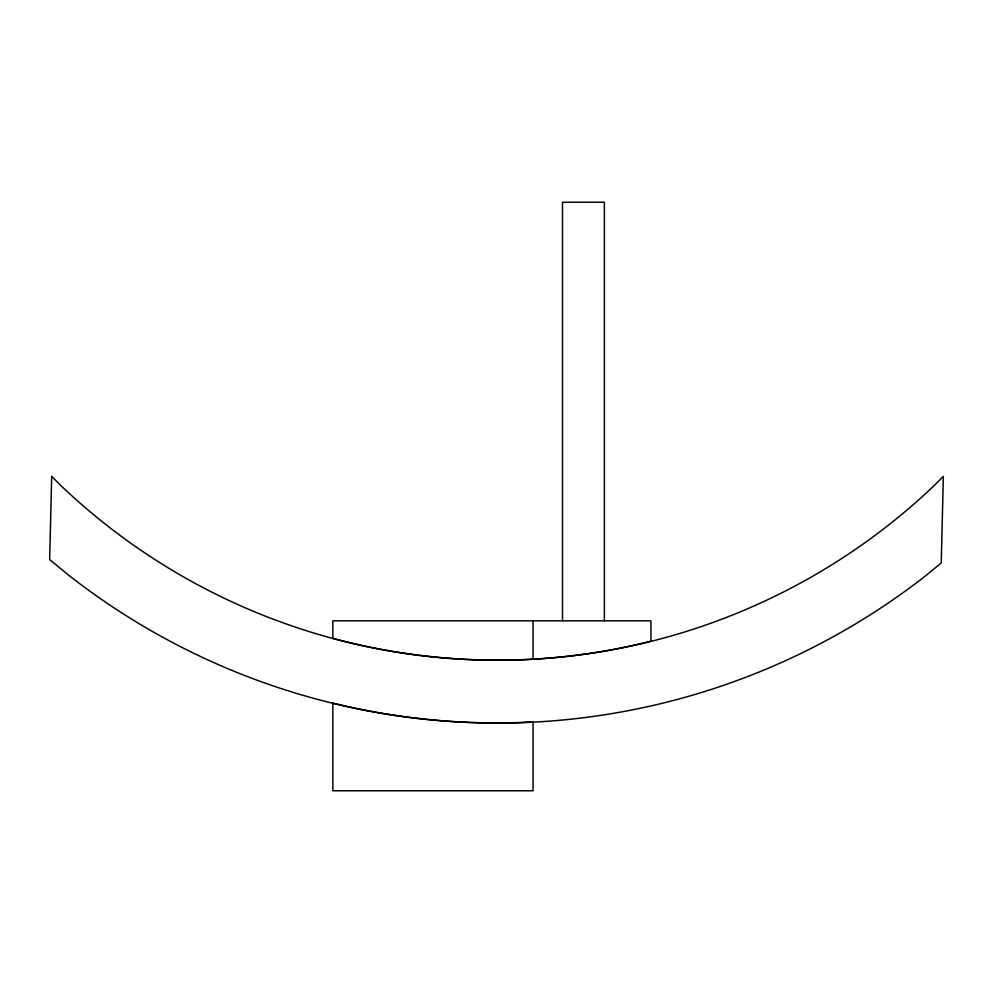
<?xml version="1.0" encoding="UTF-8"?>
<svg xmlns="http://www.w3.org/2000/svg" width="993" height="993" viewBox="0 0 993 993"><rect width="100%" height="100%" fill="white"/><g stroke="black" fill="none" stroke-linecap="round" stroke-linejoin="round"><path stroke-width="1.49" d="M604.365 620.824L604.365 202.237L562.51 202.237L562.51 620.824M533.067 620.824L533.067 659.079M51.698 476.392L49.65 559.58L69.373 575.766A695.907 695.907 0 0 0 925.662 575.766L941.227 562.994L943.35 476.392L934.065 485.676A633.1 633.1 0 0 1 60.97 485.676L51.698 476.392M650.949 641.18C547.006 667.532 436.337 666.266 332.841 638.362L332.841 620.824L650.949 620.824L650.949 641.18M533.067 721.936C465.891 725.573 398.143 719.168 332.841 703.094L332.841 790.763L533.067 790.763L533.067 721.936"/></g></svg>
